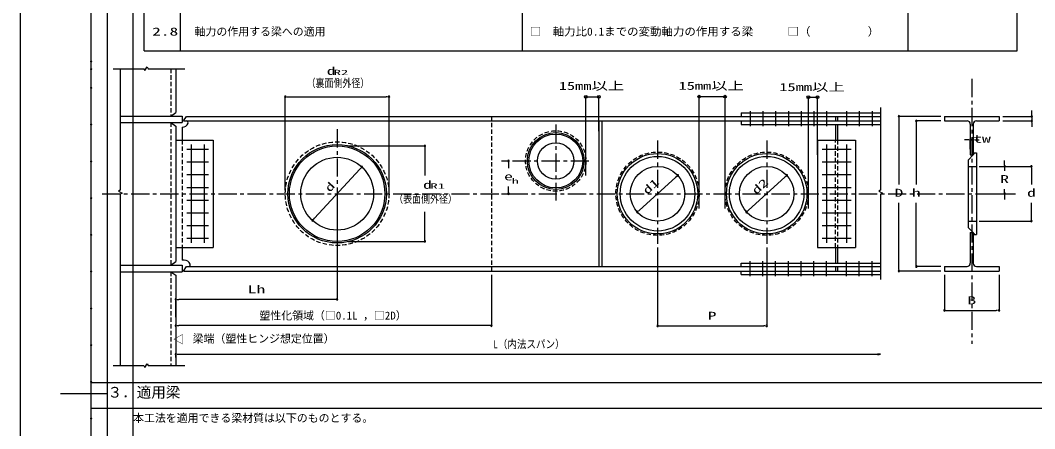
# Model space of a CAD drawing. Units: millimetres on the paper. Extents: x -420 to 420, y -297 to 297.
# Drawn here: x -420.5 to -141.7, y -33.6 to 78.7 of the extents above; entities that cross this region are included whole.
import ezdxf
from ezdxf.enums import TextEntityAlignment as Align

# ---------------------------------------------------------------- set-up
doc = ezdxf.new("R2010")
doc.units = ezdxf.units.MM
doc.linetypes.add('CHAIN1', pattern=[8, 5, -1, 1, -1])
doc.linetypes.add('DASHED1', pattern=[1.8, 1.2, -0.6])
for name, color, linetype in [('0-0', 7, 'Continuous'), ('0-1_HARI-S', 7, 'Continuous'), ('0-2_HASIRA-S', 7, 'Continuous'), ('0-3_HOJO', 6, 'Continuous'), ('0-4_HWAKU', 7, 'Continuous'), ('0-5_JOINT', 7, 'Continuous'), ('0-6_KIJUN', 1, 'CHAIN1'), ('0-7_MOJI', 7, 'Continuous'), ('0-8_SUNPO', 8, 'Continuous'), ('0-A_WAKU', 7, 'Continuous'), ('0-B_DEFPOINTS', 7, 'Continuous'), ('0-C_000Waku', 7, 'Continuous'), ('0-D_EG_Ring', 7, 'Continuous'), ('0-E_ZUWAKU', 7, 'Continuous')]:
    doc.layers.add(name, color=color, linetype=linetype)
doc.styles.add('ＭＳ ゴシック', font='')
doc.styles.get('ＭＳ ゴシック').set_extended_font_data('MS Gothic')

msp = doc.modelspace()

# ---------------------------------------------------------------- linework, layer by layer
at = {"layer": '0-0'}
for p, q in [((-386.5, 70.3), (-146.5, 70.3)), ((-265.048, 57.647), (-261.525, 57.647)), ((-265.048, 35.973), (-265.048, 57.647)), ((-261.525, 48.223), (-261.525, 57.647)), ((-233.928, 57.677), (-226.828, 57.677)), ((-233.928, 26.973), (-233.928, 57.677)), ((-226.828, 26.973), (-226.828, 57.677)), ((-203.928, 57.56), (-201.428, 57.56)), ((-203.928, 26.973), (-203.928, 57.56)), ((-201.428, 41.723), (-201.428, 57.56)), ((-261.525, 51.009), (-261.525, 11.009)), ((-260.725, 51.009), (-260.725, 11.009)), ((-158.617, 41.959), (-158.317, 41.959)), ((-158.317, 42.259), (-157.717, 42.259)), ((-158.317, 41.959), (-158.317, 42.259)), ((-158.617, 20.059), (-158.317, 20.059)), ((-158.317, 20.059), (-158.317, 19.759)), ((-158.317, 19.759), (-157.717, 19.759))]:
    msp.add_line(p, q, dxfattribs=at)
for centre in [(-265.048, 57.647), (-261.525, 57.647), (-233.928, 57.677), (-226.828, 57.677), (-203.928, 57.56), (-201.428, 57.56)]:
    msp.add_circle(centre, 0.375, dxfattribs=at)
at = {"layer": '0-1_HARI-S'}
for p, q in [((-375.663, 51.009), (-374.788, 52.259)), ((-375.663, 51.009), (-184.075, 51.009)), ((-374.788, 52.259), (-184.075, 52.259)), ((-166.517, 52.259), (-151.517, 52.259)), ((-166.517, 52.259), (-166.517, 51.009)), ((-166.517, 51.009), (-160.317, 51.009)), ((-157.717, 51.009), (-151.517, 51.009)), ((-151.517, 52.259), (-151.517, 51.009)), ((-376.013, 49.259), (-376.013, 45.759)), ((-159.417, 50.109), (-159.417, 41.659)), ((-158.617, 50.109), (-158.617, 41.659)), ((-159.417, 41.659), (-158.617, 41.659)), ((-159.417, 20.359), (-158.617, 20.359)), ((-159.417, 20.359), (-159.417, 11.909)), ((-158.617, 20.359), (-158.617, 11.909)), ((-376.013, 16.259), (-376.013, 12.759)), ((-375.442, 12.759), (-376.013, 12.759)), ((-375.663, 9.759), (-374.788, 11.009)), ((-375.663, 9.759), (-184.075, 9.759)), ((-374.788, 11.009), (-184.075, 11.009)), ((-166.517, 11.009), (-160.317, 11.009)), ((-166.517, 11.009), (-166.517, 9.759)), ((-166.517, 9.759), (-151.517, 9.759)), ((-157.717, 11.009), (-151.517, 11.009)), ((-151.517, 11.009), (-151.517, 9.759))]:
    msp.add_line(p, q, dxfattribs=at)
at = {"layer": '0-1_HARI-S', "linetype": 'DASHED1'}
msp.add_line((-291.013, 52.259), (-291.013, 9.759), dxfattribs=at)
at = {"layer": '0-1_HARI-S'}
for centre, radius, start, end in [((-376.013, 51.009), 1.75, 270, 340.06757), ((-374.858, 50.509), 0.5, 324.30848, 90), ((-160.317, 50.109), 0.9, 0, 90), ((-157.717, 50.109), 0.9, 90, 180), ((-375.442, 11.009), 1.75, 19.93243, 90), ((-374.288, 11.509), 0.5, 270, 35.69152), ((-160.317, 11.909), 0.9, 270, 0), ((-157.717, 11.909), 0.9, 180, 270)]:
    msp.add_arc(centre, radius, start, end, dxfattribs=at)
at = {"layer": '0-2_HASIRA-S', "linetype": 'DASHED1'}
for p, q in [((-379.163, 65.339), (-379.163, 52.359)), ((-379.163, 50.559), (-379.163, 11.359)), ((-379.163, 9.559), (-379.163, -16.222))]:
    msp.add_line(p, q, dxfattribs=at)
at = {"layer": '0-2_HASIRA-S'}
for p, q in [((-377.763, 65.339), (-377.763, 53.34)), ((-379.163, 52.359), (-377.763, 53.34)), ((-393.028, 52.359), (-376.013, 52.359)), ((-393.028, 50.559), (-376.013, 50.559)), ((-379.163, 50.559), (-377.763, 49.579)), ((-376.013, 52.359), (-376.013, 50.559)), ((-377.763, 49.579), (-377.763, 12.34)), ((-393.028, 11.359), (-376.013, 11.359)), ((-379.163, 11.359), (-377.763, 12.34)), ((-376.013, 11.359), (-376.013, 9.559)), ((-393.028, 9.559), (-376.013, 9.559)), ((-379.163, 9.559), (-377.763, 8.579)), ((-377.763, 8.579), (-377.763, -16.222))]:
    msp.add_line(p, q, dxfattribs=at)
at = {"layer": '0-3_HOJO'}
for p, q in [((-396.5, -256.5), (-396.5, 239.8)), ((-389.5, -256.5), (-389.5, 239.8)), ((-401, -20.904), (-133.667, -20.904)), ((-409.463, -23.904), (-396.5, -23.904)), ((-401, -27.904), (-133.667, -27.904))]:
    msp.add_line(p, q, dxfattribs=at)
at = {"layer": '0-4_HWAKU'}
for p, q in [((-386.5, 70.3), (-386.5, 210.3)), ((-376.5, 70.3), (-376.5, 210.3)), ((-282.5, 70.3), (-282.5, 210.3)), ((-176.5, 70.3), (-176.5, 210.3)), ((-146.5, 70.3), (-146.5, 210.3))]:
    msp.add_line(p, q, dxfattribs=at)
at = {"layer": '0-5_JOINT'}
for p, q in [((-222.428, 53.209), (-184.075, 53.209)), ((-222.428, 53.209), (-222.428, 52.259)), ((-219.928, 53.709), (-219.928, 49.559)), ((-216.428, 53.709), (-216.428, 49.559)), ((-212.928, 53.709), (-212.928, 49.559)), ((-209.428, 53.709), (-209.428, 49.559)), ((-205.928, 53.709), (-205.928, 49.559)), ((-202.428, 53.709), (-202.428, 49.559)), ((-198.928, 53.709), (-198.928, 49.559)), ((-193.428, 53.709), (-193.428, 49.559)), ((-189.928, 53.709), (-189.928, 49.559)), ((-186.428, 53.709), (-186.428, 49.559)), ((-222.428, 51.009), (-222.428, 50.059)), ((-196.428, 52.259), (-196.428, 51.009)), ((-195.928, 52.259), (-195.928, 51.009)), ((-222.428, 50.059), (-184.075, 50.059)), ((-196.428, 50.059), (-196.428, 45.759)), ((-195.928, 50.059), (-195.928, 45.759)), ((-377.763, 45.759), (-367.513, 45.759)), ((-367.513, 45.759), (-367.513, 16.259)), ((-201.428, 45.759), (-201.428, 16.259)), ((-201.428, 45.759), (-190.928, 45.759)), ((-190.928, 45.759), (-190.928, 16.259)), ((-374.763, 43.259), (-368.763, 43.259)), ((-373.513, 44.509), (-373.513, 17.509)), ((-370.013, 44.509), (-370.013, 17.509)), ((-200.178, 43.259), (-192.178, 43.259)), ((-198.928, 44.509), (-198.928, 17.509)), ((-193.428, 44.509), (-193.428, 17.509)), ((-374.763, 39.759), (-368.763, 39.759)), ((-200.178, 39.759), (-192.178, 39.759)), ((-374.763, 36.259), (-368.763, 36.259)), ((-200.178, 36.259), (-192.178, 36.259)), ((-374.763, 32.759), (-368.763, 32.759)), ((-200.178, 32.759), (-192.178, 32.759)), ((-374.763, 29.259), (-368.763, 29.259)), ((-200.178, 29.259), (-192.178, 29.259)), ((-374.763, 25.759), (-368.763, 25.759)), ((-200.178, 25.759), (-192.178, 25.759)), ((-374.763, 22.259), (-368.763, 22.259)), ((-200.178, 22.259), (-192.178, 22.259)), ((-374.763, 18.759), (-368.763, 18.759)), ((-200.178, 18.759), (-192.178, 18.759)), ((-377.763, 16.259), (-367.513, 16.259)), ((-201.428, 16.259), (-190.928, 16.259)), ((-196.428, 16.259), (-196.428, 11.959)), ((-195.928, 16.259), (-195.928, 11.959)), ((-222.428, 11.959), (-184.075, 11.959)), ((-222.428, 11.959), (-184.075, 11.959)), ((-222.428, 11.009), (-222.428, 11.959)), ((-219.928, 8.309), (-219.928, 12.459)), ((-216.428, 8.309), (-216.428, 12.459)), ((-212.928, 8.309), (-212.928, 12.459)), ((-209.428, 8.309), (-209.428, 12.459)), ((-205.928, 8.309), (-205.928, 12.459)), ((-202.428, 8.309), (-202.428, 12.459)), ((-198.928, 8.309), (-198.928, 12.459)), ((-193.428, 8.309), (-193.428, 12.459)), ((-189.928, 8.309), (-189.928, 12.459)), ((-186.428, 8.309), (-186.428, 12.459)), ((-222.428, 8.809), (-222.428, 9.759)), ((-222.428, 8.809), (-184.075, 8.809)), ((-222.428, 8.809), (-184.075, 8.809)), ((-196.428, 11.009), (-196.428, 9.759)), ((-195.928, 11.009), (-195.928, 9.759))]:
    msp.add_line(p, q, dxfattribs=at)
at = {"layer": '0-5_JOINT', "linetype": 'DASHED1'}
for p, q in [((-376.013, 45.759), (-376.013, 16.259)), ((-196.428, 16.259), (-196.428, 45.759)), ((-195.928, 45.759), (-195.928, 16.259))]:
    msp.add_line(p, q, dxfattribs=at)
at = {"layer": '0-6_KIJUN'}
for p, q in [((-159.017, 62.568), (-159.017, -10.244)), ((-398.035, 31.009), (-146.988, 31.009))]:
    msp.add_line(p, q, dxfattribs=at)
at = {"layer": '0-6_KIJUN', "color": 8}
for p, q in [((-333.422, 48.71), (-333.422, 17.201)), ((-273.348, 50.038), (-273.348, 29.121)), ((-245.378, 45.605), (-245.378, 17.201)), ((-215.378, 45.605), (-215.378, 17.201)), ((-285.241, 40.009), (-264.048, 40.009))]:
    msp.add_line(p, q, dxfattribs=at)
at = {"layer": '0-8_SUNPO'}
for p, q in [((-347.672, 32.009), (-347.672, 57.647)), ((-347.272, 57.647), (-346.872, 57.647)), ((-346.872, 57.647), (-319.972, 57.647)), ((-319.572, 57.647), (-319.972, 57.647)), ((-319.172, 32.009), (-319.172, 57.647)), ((-142.522, 53.059), (-142.522, 53.859)), ((-142.522, 52.659), (-142.522, 53.059)), ((-167.517, 52.259), (-179.04, 52.259)), ((-179.04, 51.859), (-179.04, 51.459)), ((-179.04, 51.459), (-179.04, 33.509)), ((-167.517, 51.009), (-174.261, 51.009)), ((-174.261, 50.609), (-174.261, 50.209)), ((-174.261, 50.209), (-174.261, 33.509)), ((-150.517, 52.259), (-142.522, 52.259)), ((-150.517, 51.009), (-142.522, 51.009)), ((-142.522, 52.259), (-142.522, 51.009)), ((-142.522, 50.609), (-142.522, 50.209)), ((-142.522, 50.209), (-142.522, 49.409)), ((-160.217, 45.856), (-161.017, 45.856)), ((-159.817, 45.856), (-160.217, 45.856)), ((-159.417, 43.269), (-159.417, 45.856)), ((-159.417, 45.856), (-158.617, 45.856)), ((-158.617, 43.269), (-158.617, 45.856)), ((-158.217, 45.856), (-157.817, 45.856)), ((-157.817, 45.856), (-157.017, 45.856)), ((-330.422, 44.134), (-309.313, 44.134)), ((-309.313, 43.734), (-309.313, 43.334)), ((-309.313, 43.334), (-309.313, 36.009)), ((-288.241, 40.009), (-286.331, 40.009)), ((-286.331, 39.609), (-286.331, 39.209)), ((-286.331, 39.209), (-286.331, 38.009)), ((-149.989, 39.309), (-149.989, 40.109)), ((-149.989, 38.909), (-149.989, 39.309)), ((-327.179, 37.767), (-339.665, 24.252)), ((-326.908, 38.061), (-327.179, 37.767)), ((-157.017, 38.509), (-142.628, 38.509)), ((-157.017, 38.509), (-149.989, 38.509)), ((-149.989, 38.509), (-149.989, 37.259)), ((-142.628, 38.109), (-142.628, 37.709)), ((-142.628, 37.709), (-142.628, 33.509)), ((-240.401, 35.495), (-250.355, 26.524)), ((-240.104, 35.763), (-240.401, 35.495)), ((-210.418, 35.513), (-220.338, 26.505)), ((-210.122, 35.782), (-210.418, 35.513)), ((-288.241, 31.009), (-286.331, 31.009)), ((-286.331, 31.809), (-286.331, 33.009)), ((-286.331, 31.409), (-286.331, 31.809)), ((-157.017, 31.009), (-149.989, 31.009)), ((-149.989, 31.009), (-149.989, 32.259)), ((-333.422, 30.009), (-333.422, 1.976)), ((-179.04, 10.559), (-179.04, 28.509)), ((-174.261, 11.809), (-174.261, 28.509)), ((-149.989, 30.609), (-149.989, 30.209)), ((-149.989, 30.209), (-149.989, 29.409)), ((-142.628, 24.309), (-142.628, 28.509)), ((-309.313, 18.684), (-309.313, 26.009)), ((-250.652, 26.256), (-250.355, 26.524)), ((-220.634, 26.236), (-220.338, 26.505)), ((-339.937, 23.958), (-339.665, 24.252)), ((-157.017, 23.509), (-142.628, 23.509)), ((-142.628, 23.909), (-142.628, 24.309)), ((-330.422, 17.884), (-309.313, 17.884)), ((-309.313, 18.284), (-309.313, 18.684)), ((-245.378, 16.201), (-245.378, -5.296)), ((-215.378, 16.201), (-215.378, -5.296)), ((-174.261, 11.409), (-174.261, 11.809)), ((-291.013, 8.759), (-291.013, -5.247)), ((-179.04, 10.159), (-179.04, 10.559)), ((-167.517, 9.759), (-179.04, 9.759)), ((-167.517, 11.009), (-174.261, 11.009)), ((-166.517, 8.759), (-166.517, -1.046)), ((-151.517, 8.759), (-151.517, -1.046)), ((-377.763, -2.942), (-377.763, 1.976)), ((-377.363, 1.976), (-376.963, 1.976)), ((-334.222, 1.976), (-376.963, 1.976)), ((-333.822, 1.976), (-334.222, 1.976)), ((-166.117, -1.046), (-165.717, -1.046)), ((-165.717, -1.046), (-152.317, -1.046)), ((-151.917, -1.046), (-152.317, -1.046)), ((-377.763, -3.942), (-377.763, -5.247)), ((-377.363, -5.247), (-376.963, -5.247)), ((-291.813, -5.247), (-376.963, -5.247)), ((-291.413, -5.247), (-291.813, -5.247)), ((-244.978, -5.296), (-244.578, -5.296)), ((-244.578, -5.296), (-216.178, -5.296)), ((-215.778, -5.296), (-216.178, -5.296)), ((-377.763, -13.974), (-377.763, -13.098)), ((-377.363, -13.098), (-376.963, -13.098)), ((-376.963, -13.098), (-184.875, -13.098))]:
    msp.add_line(p, q, dxfattribs=at)
at = {"layer": '0-8_SUNPO', "color": 7}
for points in [[(-394.953, 65.339), (-386.522, 65.339), (-386.234, 64.839), (-385.656, 65.839), (-385.368, 65.339), (-375.241, 65.339)], [(-393.028, 65.339), (-393.028, 32.019), (-393.528, 31.73), (-392.528, 31.153), (-393.028, 30.864), (-393.028, -16.222)], [(-184.075, 54.734), (-184.075, 32.019), (-184.575, 31.73), (-183.575, 31.153), (-184.075, 30.864), (-184.075, 7.429)], [(-394.953, -16.222), (-386.522, -16.222), (-386.234, -16.722), (-385.656, -15.722), (-385.368, -16.222), (-375.241, -16.222)]]:
    msp.add_lwpolyline(points, dxfattribs=at)
at = {"layer": '0-8_SUNPO'}
msp.add_lwpolyline([(-184.875, -12.965), (-184.875, -13.232), (-184.075, -13.098)], close=True, dxfattribs=at)
for centre, start, end in [((-347.672, 57.647), 0, 180), ((-347.672, 57.647), 180, 0), ((-319.172, 57.647), 0, 180), ((-319.172, 57.647), 180, 0), ((-179.04, 52.259), 90, 270), ((-179.04, 52.259), 270, 90), ((-174.261, 51.009), 90, 270), ((-174.261, 51.009), 270, 90), ((-142.522, 52.259), 90, 270), ((-142.522, 51.009), 90, 270), ((-142.522, 52.259), 270, 90), ((-142.522, 51.009), 270, 90), ((-159.417, 45.856), 0, 180), ((-159.417, 45.856), 180, 0), ((-158.617, 45.856), 0, 180), ((-158.617, 45.856), 180, 0), ((-309.313, 44.134), 90, 270), ((-309.313, 44.134), 270, 90), ((-286.331, 40.009), 90, 270), ((-286.331, 40.009), 270, 90), ((-326.636, 38.354), 47.26656, 227.26656), ((-326.636, 38.354), 227.26656, 47.26656), ((-209.826, 36.051), 42.24054, 222.24054), ((-149.989, 38.509), 90, 270), ((-149.989, 38.509), 270, 90), ((-142.628, 38.509), 90, 270), ((-142.628, 38.509), 270, 90), ((-239.807, 36.03), 42.02612, 222.02612), ((-239.807, 36.03), 222.02612, 42.02612), ((-209.826, 36.051), 222.24054, 42.24054), ((-286.331, 31.009), 90, 270), ((-286.331, 31.009), 270, 90), ((-149.989, 31.009), 90, 270), ((-149.989, 31.009), 270, 90), ((-250.949, 25.988), 42.02612, 222.02612), ((-250.949, 25.988), 222.02612, 42.02612), ((-220.931, 25.967), 42.24054, 222.24054), ((-220.931, 25.967), 222.24054, 42.24054), ((-340.208, 23.664), 47.26656, 227.26656), ((-340.208, 23.664), 227.26656, 47.26656), ((-142.628, 23.509), 90, 270), ((-142.628, 23.509), 270, 90), ((-309.313, 17.884), 90, 270), ((-309.313, 17.884), 270, 90), ((-174.261, 11.009), 90, 270), ((-174.261, 11.009), 270, 90), ((-179.04, 9.759), 90, 270), ((-179.04, 9.759), 270, 90), ((-377.763, 1.976), 0, 180), ((-377.763, 1.976), 180, 0), ((-333.422, 1.976), 0, 180), ((-333.422, 1.976), 180, 0), ((-166.517, -1.046), 0, 180), ((-166.517, -1.046), 180, 0), ((-151.517, -1.046), 0, 180), ((-151.517, -1.046), 180, 0), ((-377.763, -5.247), 0, 180), ((-377.763, -5.247), 180, 0), ((-291.013, -5.247), 0, 180), ((-291.013, -5.247), 180, 0), ((-245.378, -5.296), 0, 180), ((-245.378, -5.296), 180, 0), ((-215.378, -5.296), 0, 180), ((-215.378, -5.296), 180, 0), ((-377.763, -13.098), 0, 180), ((-377.763, -13.098), 180, 0)]:
    msp.add_arc(centre, 0.2, start, end, dxfattribs=at)
msp.add_solid([(-184.875, -12.965), (-184.875, -13.232), (-184.075, -13.098)], dxfattribs=at)
at = {"layer": '0-A_WAKU'}
msp.add_lwpolyline([(-401, 279.8), (401, 279.8), (401, -256.5), (-401, -256.5)], close=True, dxfattribs=at)
at = {"layer": '0-B_DEFPOINTS'}
msp.add_lwpolyline([(-420.5, -297), (420.5, -297), (420.5, 297), (-420.5, 297)], close=True, dxfattribs=at)
at = {"layer": '0-C_000Waku'}
msp.add_lwpolyline([(-420.5, -297), (420.5, -297), (420.5, 297), (-420.5, 297)], close=True, dxfattribs=at)
at = {"layer": '0-D_EG_Ring'}
for p, q in [((-157.717, 42.259), (-157.717, 19.759)), ((-160.017, 40.259), (-158.617, 41.659)), ((-160.017, 40.259), (-160.017, 38.509)), ((-160.017, 38.509), (-157.717, 38.509)), ((-160.017, 38.509), (-160.017, 23.509)), ((-160.017, 23.509), (-157.717, 23.509)), ((-160.017, 23.509), (-160.017, 21.759)), ((-160.017, 21.759), (-158.617, 20.359))]:
    msp.add_line(p, q, dxfattribs=at)
at = {"layer": '0-D_EG_Ring', "linetype": 'DASHED1'}
for centre, radius in [((-273.348, 40.009), 8.3), ((-333.422, 31.009), 14.25), ((-245.378, 31.009), 11.45), ((-215.378, 31.009), 11.45)]:
    msp.add_circle(centre, radius, dxfattribs=at)
at = {"layer": '0-D_EG_Ring'}
for centre, radius in [((-273.348, 40.009), 7.8), ((-273.348, 40.009), 7.4), ((-273.348, 40.009), 5), ((-333.422, 31.009), 13.525), ((-333.422, 31.009), 13.125), ((-245.378, 31.009), 11.05), ((-215.378, 31.009), 11.05), ((-333.422, 31.009), 10), ((-245.378, 31.009), 10.25), ((-215.378, 31.009), 10.25), ((-245.378, 31.009), 7.5), ((-215.378, 31.009), 7.5)]:
    msp.add_circle(centre, radius, dxfattribs=at)
at = {"layer": '0-E_ZUWAKU'}
for centre in [(-401, 67.3), (-401, 65.2), (-401, 60.1), (-401, 50), (-401, 39.9), (-401, 29.8), (-401, 19.7), (-401, 9.6), (-401, -0.5), (-401, -10.6), (-401, -20.7), (-401, -30.8)]:
    msp.add_circle(centre, 0.125, dxfattribs=at)

# ---------------------------------------------------------------- texts
at = {"layer": '0-0', "style": 'ＭＳ ゴシック', "width": 1.5}
for p in [(-272.516, 58.865), (-239.608, 58.896), (-211.908, 58.549)]:
    msp.add_text('15mm以上', height=2.199, dxfattribs=at).set_placement(p, align=Align.BOTTOM_LEFT)
at = {"layer": '0-7_MOJI', "style": 'ＭＳ ゴシック'}
for s, height, width, p in [('2.8', 2.199, 1.6, (-384.269, 73.8)), ('□\u3000軸力比0.1までの変動軸力の作用する梁\u3000\u3000\u3000□（\u3000\u3000\u3000\u3000\u3000）\u3000', 2.199, 1.05, (-280.5, 73.8)), ('h', 1.466, 2, (-285.476, 33.323))]:
    msp.add_text(s, height=height, dxfattribs=dict(at, width=width)).set_placement(p, align=Align.BOTTOM_LEFT)
for s, height, p in [('軸力の作用する梁への適用', 2.199, (-372.614, 73.8)), ('梁端（塑性ヒンジ想定位置）', 2.199, (-373.125, -10.579)), ('３．適用梁', 2.933, (-396.5, -25.904)), ('本工法を適用できる梁材質は以下のものとする。', 2.199, (-389.5, -32.404))]:
    msp.add_text(s, height=height, dxfattribs=at).set_placement(p, align=Align.BOTTOM_LEFT)
msp.add_text('△', height=2.199, rotation=90, dxfattribs=at).set_placement((-375.181, -10.47), align=Align.BOTTOM_LEFT)
at = {"layer": '0-8_SUNPO', "color": 7, "style": 'ＭＳ ゴシック'}
for s, height, width, p in [('d', 2.199, 1.6, (-336.27, 62.992)), ('R2', 1.466, 2, (-334.372, 63.153)), ('（裏面側外径）', 2.199, 0.8, (-341.822, 59.647)), ('tw', 2.199, 1.6, (-158.603, 44.352)), ('e', 2.199, 1.6, (-287.531, 34.009)), ('d  ', 2.199, 1.6, (-309.806, 31.701)), ('R1', 1.466, 2, (-307.787, 31.938)), ('R', 2.199, 1.6, (-151.189, 33.259)), ('（表面側外径）', 2.199, 0.8, (-317.745, 27.816)), ('d', 2.199, 1.6, (-143.828, 29.509)), ('Lh', 2.199, 1.6, (-357.993, 2.976)), ('B', 2.199, 1.6, (-160.217, -0.046)), ('P', 2.199, 1.6, (-231.578, -4.296)), ('L（内法スパン）', 2.199, 0.85, (-290.519, -12.098))]:
    msp.add_text(s, height=height, dxfattribs=dict(at, width=width)).set_placement(p, align=Align.BOTTOM_LEFT)
at = {"layer": '0-8_SUNPO', "color": 7, "style": 'ＭＳ ゴシック', "width": 1.6}
for s, rotation, p in [('d', 47.267, (-334.971, 30.806)), ('d1', 42.026, (-247.83, 30.145)), ('d2', 42.241, (-217.827, 30.136)), ('D', 0.1, (-180.237, 29.507)), ('h', 0.1, (-175.459, 29.507))]:
    msp.add_text(s, height=2.199, rotation=rotation, dxfattribs=at).set_placement(p, align=Align.BOTTOM_LEFT)
at = {"layer": '0-8_SUNPO', "color": 7, "style": 'ＭＳ ゴシック'}
msp.add_text('塑性化領域（□0.1L ，□2D）', height=2.199, dxfattribs=at).set_placement((-354.788, -4.247), align=Align.BOTTOM_LEFT)

doc.saveas('drawing.dxf')
